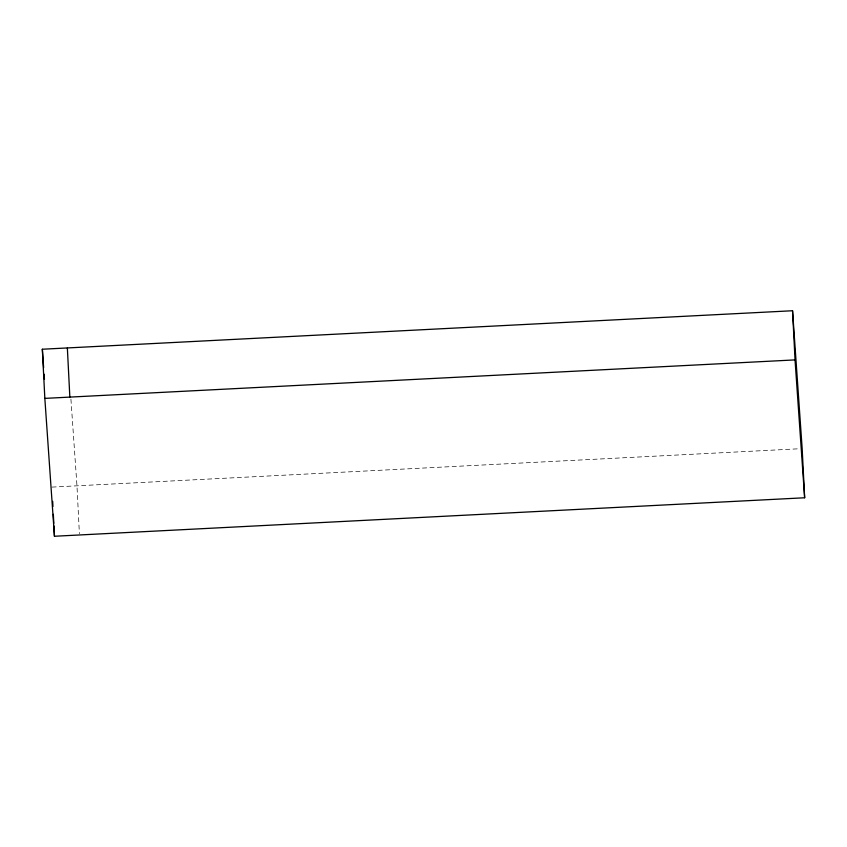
<?xml version="1.0" encoding="UTF-8"?>
<svg xmlns="http://www.w3.org/2000/svg" width="847" height="847" viewBox="0 0 847 847"><rect width="100%" height="100%" fill="white"/><g stroke="black" fill="none" stroke-linecap="round" stroke-linejoin="round"><path stroke-width="0.64" stroke-dasharray="4.24 3.18" d="M51.963 487.099L799.515 448.751M70.926 399.149L76.971 485.818L79.396 533.684"/><path stroke-width="1.27" d="M42.35 349.229L792.548 310.743L802.162 448.614L804.65 497.771L54.452 536.257L44.838 398.386L42.35 349.229L43.631 367.609M44.838 398.386L795.037 359.901L804.65 497.771M44.086 374.173L44.457 379.424M792.548 310.743L795.037 359.901M67.358 347.948L69.846 397.105M52.683 501.329L52.948 506.506M53.34 514.267L53.795 523.319M53.922 525.913L54.452 536.257"/></g></svg>
